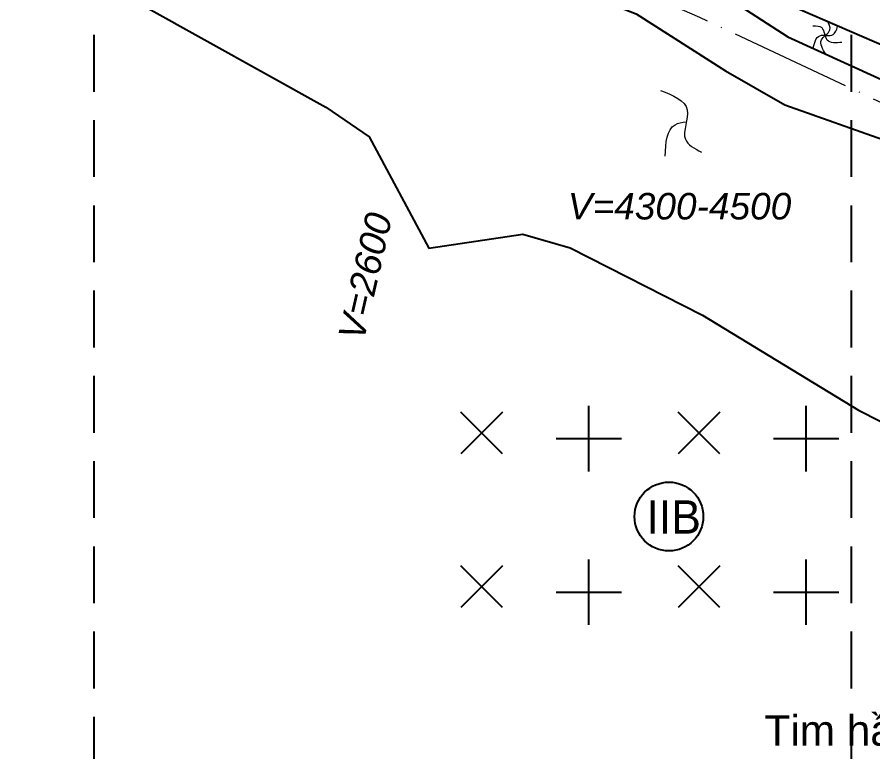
# Model space of a CAD drawing. Header units: inches. Extents: x 444671 to 463716, y 1783086 to 1794968.
# Drawn here: x 457462.3 to 457575.3, y 1787153.7 to 1787250.7 of the extents above; entities that cross this region are included whole.
import ezdxf

# ---------------------------------------------------------------- set-up
doc = ezdxf.new("R2010")
doc.units = ezdxf.units.IN
doc.header["$MEASUREMENT"] = 0
doc.linetypes.add('HIDDEN', pattern=[0.375, 0.25, -0.125])
doc.linetypes.add('NG', pattern=[1.8, 0.8, -0.1, 0, -0.1, 0.8])
for name, color, linetype in [('Dchat', 33, 'Continuous'), ('Dong', 252, 'HIDDEN'), ('Text', 3, 'Continuous'), ('Thachhoc', 125, 'Continuous')]:
    doc.layers.add(name, color=color, linetype=linetype)
for name, color, linetype, lineweight in [('doi', 33, 'Continuous', 25), ('DVL', 7, 'Continuous', 18), ('nuocngam', 5, 'Continuous', 20), ('ph', 7, 'Continuous', 18)]:
    doc.layers.add(name, color=color, linetype=linetype, lineweight=lineweight)
doc.styles.add('VNARIAL', font='')
doc.styles.add('VnAvt', font='')
doc.styles.get('VNARIAL').set_extended_font_data('.VnArial')
doc.styles.get('VnAvt').set_extended_font_data('.VnAvant')
doc.linetypes.add('_lA1', pattern='A,2,-0.2,["x",Standard,S=0.1,R=0,X=-0.1,Y=-0.05],-0.1', length=2.3)
doc.linetypes.add('_lB', pattern='A,2,-0.2,["xxx",Standard,S=0.1,R=0,X=-0.1,Y=-0.05],-0.26', length=2.46)
doc.linetypes.add('_llA', pattern='A,2,-0.2,["xxxx",Standard,S=0.1,R=0,X=-0.1,Y=-0.05],-0.34', length=2.54)
doc.linetypes.add('IA2', pattern='A,2,-0.2,["xx",Standard,S=0.1,R=0,X=-0.1,Y=-0.05],-0.18', length=2.38)

msp = doc.modelspace()

# ---------------------------------------------------------------- linework, layer by layer
at = {"layer": 'Dchat', "color": 3}
msp.add_circle((457548.3756, 1787184.7935), 4.5375, dxfattribs=at)
at = {"layer": 'doi', "linetype": '_lA1', "ltscale": 20, "flags": 128}
msp.add_lwpolyline([(457503.3495, 1787287.0283), (457503.8588, 1787286.7418), (457527.9582, 1787272.0434), (457545.7119, 1787262.3687), (457564.0521, 1787252.3896), (457577.1135, 1787246.7699), (457588.6459, 1787241.9256), (457601.0949, 1787237.9976), (457611.1612, 1787236.3187), (457626.5295, 1787233.2461), (457642.7989, 1787230.5283), (457664.0521, 1787227.728), (457670.5378, 1787226.9929), (457691.435, 1787225.2159), (457707.4413, 1787224.9938), (457723.67, 1787226.5487), (457736.7863, 1787229.6584), (457754.0913, 1787232.473), (457777.4528, 1787239.2893), (457803.308, 1787245.6642), (457816.0548, 1787251.1223), (457831.9221, 1787258.3993), (457843.3511, 1787262.5364), (457864.3418, 1787262.6986), (457882.5204, 1787256.1747), (457913.6477, 1787240.4169), (457923.8249, 1787234.4973), (457937.302, 1787226.5683), (457939.6135, 1787225.4794), (457951.9087, 1787218.2524), (457970.1927, 1787206.7115), (457991.2263, 1787192.5747), (458010.3476, 1787179.584), (458040.5286, 1787160.4452)], dxfattribs=at)
at = {"layer": 'doi', "linetype": 'IA2', "ltscale": 20, "flags": 128}
msp.add_lwpolyline([(457503.3495, 1787285.3514), (457510.9506, 1787281.0733), (457520.1076, 1787273.7753), (457523.8154, 1787270.0722), (457526.8673, 1787266.5861), (457531.9912, 1787266.1507), (457537.4418, 1787264.2985), (457544.0917, 1787261.0307), (457545.9504, 1787259.8469), (457564.084, 1787248.087), (457575.9402, 1787242.7062), (457588.0393, 1787237.1864), (457594.2021, 1787234.5216), (457599.1683, 1787232.1325), (457603.9812, 1787229.2574), (457606.1887, 1787231.0662), (457611.3085, 1787231.2132), (457619.1098, 1787230.1627), (457641.6023, 1787226.1962), (457664.0521, 1787223.1613), (457678.0504, 1787222.1412), (457688.3191, 1787220.0358), (457697.1303, 1787217.5908), (457705.3295, 1787213.6781), (457711.4504, 1787210.0051), (457716.2196, 1787211.9658), (457721.9286, 1787213.7057)], dxfattribs=at)
at = {"layer": 'doi', "linetype": '_llA', "ltscale": 20, "flags": 128}
msp.add_lwpolyline([(457430.505, 1787279.0214), (457452.3191, 1787266.105), (457479.1619, 1787252.0847), (457503.087, 1787238.8222), (457508.8055, 1787234.904), (457516.6921, 1787220.1912), (457529.1007, 1787222.0424), (457535.3504, 1787220.2349), (457552.8129, 1787211.3507), (457573.4055, 1787198.847), (457587.895, 1787191.4663), (457604.5499, 1787184.5451), (457613.3264, 1787177.9267), (457628.8631, 1787182.4016), (457647.5776, 1787180.8636), (457677.3826, 1787174.5246), (457708.4856, 1787167.4173), (457723.6713, 1787159.2462), (457744.1714, 1787171.089), (457783.2442, 1787181.1461), (457821.2004, 1787190.0961), (457859.4202, 1787195.8873), (457865.8569, 1787196.5954), (457873.6639, 1787197.1885), (457883.3719, 1787196.807), (457898.6188, 1787194.2142), (457920.678, 1787186.76), (457949.5496, 1787172.1757), (457977.1236, 1787154.6745), (458005.9952, 1787136.201), (458015.8437, 1787131.583), (458029.7929, 1787126.0733), (458040.5286, 1787121.4304)], dxfattribs=at)
at = {"layer": 'doi', "linetype": '_lB', "ltscale": 20, "flags": 128}
msp.add_lwpolyline([(457503.3495, 1787273.6571), (457508.6379, 1787270.7398), (457518.0323, 1787262.9361), (457521.5811, 1787256.2379), (457529.1287, 1787256.2379), (457533.6832, 1787255.2425), (457544.0521, 1787251.1517), (457555.8656, 1787243.5943), (457563.6696, 1787239.1113), (457577.3427, 1787234.264), (457591.1612, 1787230.5915), (457598.3655, 1787227.36), (457603.5296, 1787224.9941), (457611.303, 1787227.2134), (457620.7112, 1787226.0381), (457635.4134, 1787223.5408), (457651.7185, 1787221.0624), (457664.1059, 1787219.5527), (457677.9202, 1787218.4353), (457687.7098, 1787216.4793), (457696.1532, 1787214.0336), (457705.2087, 1787209.999), (457711.6638, 1787207.2261), (457716.5893, 1787209.5243), (457728.2339, 1787213.0269), (457748.7001, 1787215.8753), (457772.0682, 1787218.4338), (457796.4458, 1787222.1005), (457809.2009, 1787224.1904), (457819.0434, 1787225.2501), (457835.723, 1787228.2805), (457845.9237, 1787230.4845), (457854.7459, 1787230.6222), (457865.2223, 1787229.107), (457877.0772, 1787226.3521), (457890.6247, 1787222.2192), (457911.9006, 1787213.2511), (457932.4287, 1787203.5834), (457951.0518, 1787196.0303), (457966.1421, 1787188.67), (457981.0625, 1787181.2167), (458010.7376, 1787167.4198), (458033.8527, 1787157.1559), (458040.5286, 1787154.396)], dxfattribs=at)
at = {"layer": 'Dong', "ltscale": 30}
for p, q in [((457472.4938, 1787038.3548), (457472.4938, 1787310.8803)), ((457572.4938, 1787038.3548), (457572.4938, 1787253.7891)), ((457572.4938, 1787038.3548), (457572.4938, 1787253.7891))]:
    msp.add_line(p, q, dxfattribs=at)
at = {"layer": 'nuocngam', "linetype": 'NG', "ltscale": 20, "flags": 128}
msp.add_lwpolyline([(457300.5286, 1787360.6853), (457311.3342, 1787358.1369), (457358.0311, 1787346.1648), (457373.5407, 1787339.5316), (457390.6467, 1787328.687), (457408.1311, 1787318.2048), (457444.3396, 1787299.1003), (457481.7199, 1787281.8757), (457515.1545, 1787266.9338), (457552.4308, 1787250.688), (457579.4815, 1787237.9913), (457599.6253, 1787230.5204), (457615.6816, 1787227.6789), (457639.0995, 1787224.2375), (457668.0275, 1787221.4843), (457702.094, 1787217.1053), (457730.1036, 1787217.3347), (457762.2132, 1787222.3272), (457788.7138, 1787227.4945), (457823.94, 1787232.6617), (457853.7907, 1787234.2702), (457880.9375, 1787232.0095), (457916.2515, 1787224.5076), (457937.5411, 1787216.4648), (457991.5119, 1787185.159), (458038.3118, 1787161.5645), (458045.8958, 1787157.2847), (458067.9211, 1787145.3348), (458086.3185, 1787139.2327), (458104.4287, 1787134.0036), (458122.5902, 1787131.3438), (458143.3083, 1787128.5137), (458164.6011, 1787124.4459), (458185.6852, 1787120.0219), (458204.6295, 1787115.0153), (458226.3179, 1787109.0303), (458244.0951, 1787107.0286), (458264.8768, 1787105.7776), (458281.9029, 1787104.7767), (458290.3569, 1787104.2387)], dxfattribs=at)
at = {"layer": 'ph', "linetype": 'Continuous'}
for points in [[(457571.211, 1787247.3634), (457569.2789, 1787247.6737), (457568.5858, 1787249.2735), (457567.3932, 1787249.5123)], [(457567.4023, 1787246.5159), (457568.3086, 1787248.2503), (457570.0455, 1787248.4011), (457570.6496, 1787249.4568)], [(457569.0902, 1787245.8158), (457568.506, 1787247.6834), (457569.6285, 1787249.0174), (457569.3101, 1787250.1914)], [(457547.2787, 1787241.0219), (457550.7934, 1787238.4513), (457550.5477, 1787234.5795), (457552.6697, 1787232.8992)]]:
    msp.add_spline(points, degree=3, dxfattribs=at)
msp.add_open_spline([(457547.8712, 1787232.3558), (457547.9638, 1787234.1089), (457548.0888, 1787236.4774), (457550.1263, 1787236.8174), (457550.6752, 1787236.8866)], degree=3, knots=[0, 0, 0, 0, 0.217722132, 0.294163596, 0.294163596, 0.294163596, 0.294163596], dxfattribs=at)
at = {"layer": 'Thachhoc'}
for points in [[(457526.3961, 1787193.0698), (457520.8977, 1787198.5682)], [(457526.3961, 1787198.5682), (457520.8977, 1787193.0698)], [(457537.8076, 1787190.752), (457537.8076, 1787199.392)], [(457555.0871, 1787193.0698), (457549.5886, 1787198.5682)], [(457555.0871, 1787198.5682), (457549.5886, 1787193.0698)], [(457566.4986, 1787190.752), (457566.4986, 1787199.392)], [(457533.4876, 1787195.072), (457542.1276, 1787195.072)], [(457562.1786, 1787195.072), (457570.8186, 1787195.072)], [(457526.3961, 1787172.7988), (457520.8977, 1787178.2972)], [(457526.3961, 1787178.2972), (457520.8977, 1787172.7988)], [(457537.8076, 1787170.481), (457537.8076, 1787179.121)], [(457555.0871, 1787172.7988), (457549.5886, 1787178.2972)], [(457555.0871, 1787178.2972), (457549.5886, 1787172.7988)], [(457566.4986, 1787170.481), (457566.4986, 1787179.121)], [(457533.4876, 1787174.801), (457542.1276, 1787174.801)], [(457562.1786, 1787174.801), (457570.8186, 1787174.801)]]:
    msp.add_lwpolyline(points, dxfattribs=at)

# ---------------------------------------------------------------- texts
at = {"layer": 'Dchat', "color": 3, "style": 'VnAvt'}
msp.add_text('IIB', height=4.4, dxfattribs=at).set_placement((457545.4086, 1787182.5364))
at = {"layer": 'DVL', "lineweight": 13, "insert": (457535.0283, 1787227.4951), "char_height": 3.5, "width": 40, "attachment_point": 1}
msp.add_mtext('{\\f.VnArial|b0|i1|c0|p34;V=4300-4500}', dxfattribs=at)
at = {"layer": 'DVL', "lineweight": 13, "insert": (457504.6654, 1787208.5936), "char_height": 3.5, "width": 96.481481, "attachment_point": 1, "rotation": 77.084175}
msp.add_mtext('{\\f.VnArial|b0|i1|c0|p34;V=2600}', dxfattribs=at)
at = {"layer": 'Text', "color": 3, "linetype": 'ByBlock', "lineweight": 30, "insert": (457584.7278, 1787156.5465), "char_height": 4, "attachment_point": 5, "style": 'VNARIAL'}
msp.add_mtext('Tim hÇm dÉn n\xadíc', dxfattribs=at)

doc.saveas('drawing.dxf')
